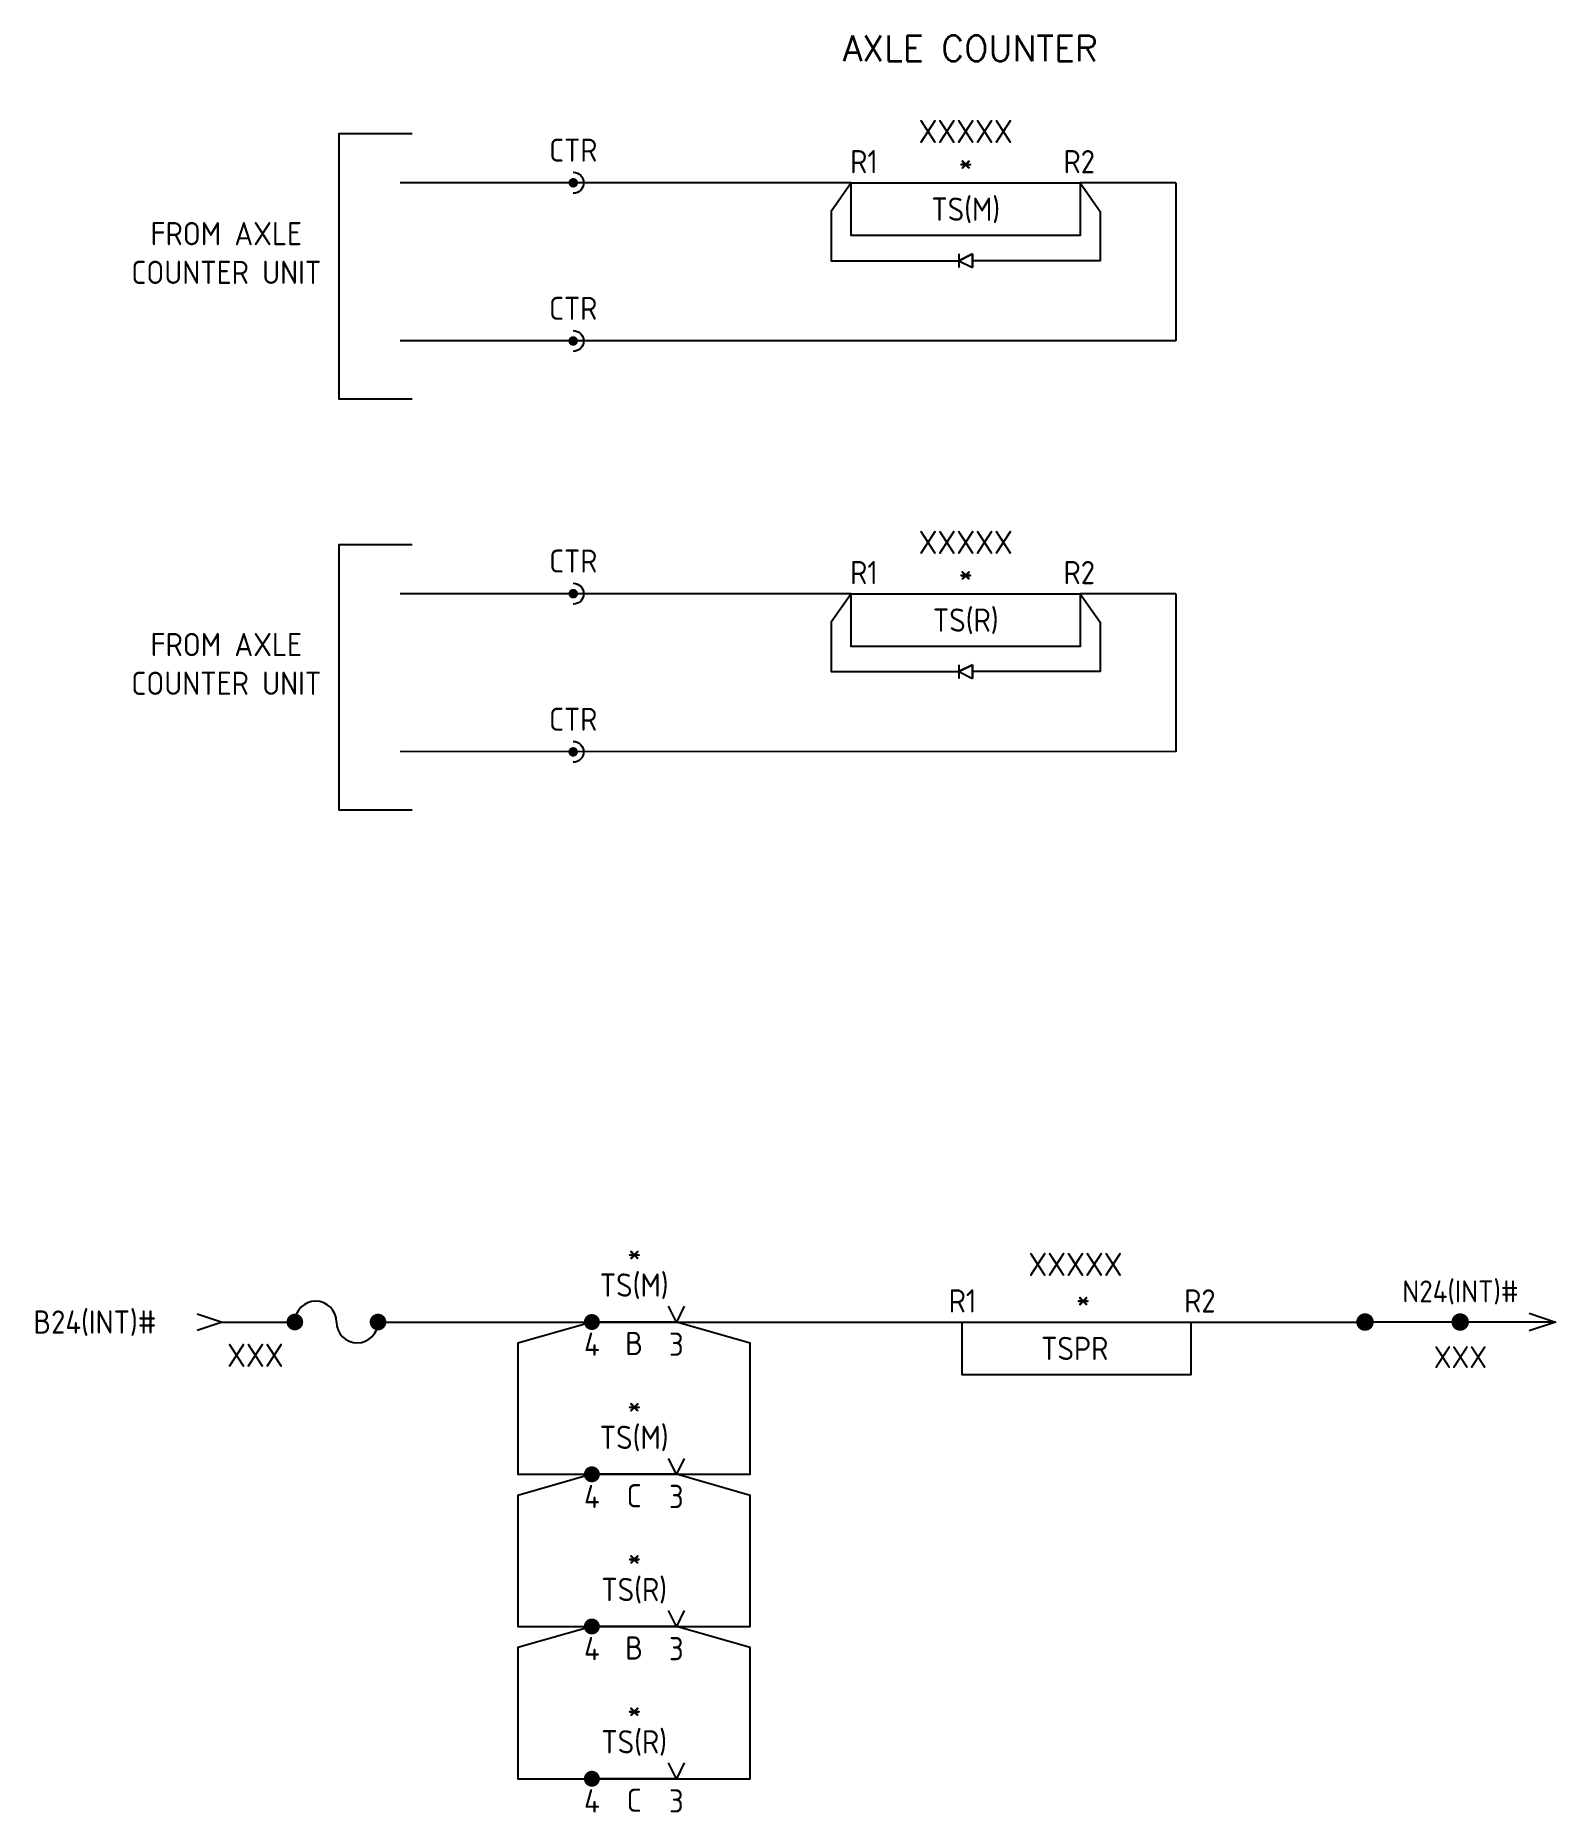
# Model space of a CAD drawing. Header units: millimetres. Extents: x 46 to 190, y 97 to 265.
import ezdxf
from ezdxf.enums import TextEntityAlignment as Align

# ---------------------------------------------------------------- set-up
doc = ezdxf.new("R2010")
doc.units = ezdxf.units.MM
doc.header["$MEASUREMENT"] = 0
doc.layers.add('FUZEBLOCK.INSERT', color=7, linetype='Continuous')
doc.layers.add('FUZEENDBLOCK.INSERT', color=7, linetype='Continuous')
doc.styles.add('ISOCP', font='isocp.shx')
doc.styles.add('isocp.shx', font='isocp.shx')
doc.styles.add('ROMANS', font='romans.shx', dxfattribs={"height": 2.5})

# ---------------------------------------------------------------- blocks, each defined once
blk = doc.blocks.new('Front_Contact')
at = {"color": 0, "const_width": 0.75}
blk.add_lwpolyline([(-0.38, 0, 1), (0.38, 0, 1)], format="xyb", close=True, dxfattribs=at)
at = {"color": 0}
for points in [[(8, 0), (0, 0)], [(8.75, 1.5), (8, 0), (7.25, 1.5)]]:
    blk.add_lwpolyline(points, dxfattribs=at)
at = {"style": 'ISOCP'}
for tag, p in [('R(POS)', (4, 9.24)), ('S_NAME', (4.02, 6.58)), ('R_NAME', (4, 3.5)), ('C', (4, -2.03))]:
    blk.add_attdef(tag, text='', height=2.2, dxfattribs=at).set_placement(p, align=Align.MIDDLE_CENTER)
at = {"color": 0, "style": 'ISOCP'}
for tag, p in [('A', (0, -1)), ('F', (8, -1))]:
    blk.add_attdef(tag, text='', height=2.2, dxfattribs=at).set_placement(p, align=Align.TOP_CENTER)
at = {"style": 'ISOCP', "flags": 5}
for tag, p in [('WIRING', (4.19, -4.7)), ('DOC', (4.49, -8.43))]:
    blk.add_attdef(tag, text='', height=2, dxfattribs=at).set_placement(p, align=Align.MIDDLE_CENTER)
blk = doc.blocks.new('FUZEBLOCK')
blk.add_line((3, 0), (11, 0))
at = {"const_width": 1}
for points in [[(11.25, 0, -1), (12.25, 0, -1)], [(21.25, 0, -1), (22.25, 0, -1)]]:
    blk.add_lwpolyline(points, format="xyb", close=True, dxfattribs=at)
blk.add_polyline3d([(0, 1, 0), (3, 0, 0), (0, -1, 0)])
for centre, start, end in [((14.25, 0), 0, 180), ((19.25, 0), 180, 0)]:
    blk.add_arc(centre, 2.5, start, end)
at = {"style": 'isocp.shx'}
for tag, p in [('VOLT', (6.92, 4, 1)), ('FUSEVALUE', (22.07, 4, 1)), ('FTOT', (7, -4, 1))]:
    blk.add_attdef(tag, text='', height=2.79, dxfattribs=at).set_placement(p, align=Align.MIDDLE_CENTER)
blk = doc.blocks.new('FUZEENDBLOCK')
blk.add_line((0, 0), (21.75, 0))
at = {"const_width": 1}
for points in [[(10.38, 0, -1), (11.37, 0, -1)], [(21.25, 0, -1), (22.25, 0, -1)]]:
    blk.add_lwpolyline(points, format="xyb", close=True, dxfattribs=at)
blk.add_polyline3d([(3, 1, 0), (0, 0, 0), (3, -1, 0)])
at = {"style": 'isocp.shx'}
for tag, p in [('VOLT', (9.34, 3.54, 1)), ('FTOT', (9.39, -3.96, 1))]:
    blk.add_attdef(tag, text='', height=2.5, dxfattribs=at).set_placement(p, align=Align.MIDDLE_CENTER)
blk = doc.blocks.new('Relay_Coil')
at = {"color": 0}
blk.add_lwpolyline([(-21.66, 0), (0, 0), (0, -5), (-21.66, -5)], close=True, dxfattribs=at)
at = {"color": 0, "style": 'ISOCP'}
for tag, p in [('R(POS)', (-10.94, 5.46)), ('L+', (-21.63, 2)), ('S_NAME', (-10.21, 2.21)), ('L-', (0.84, 2)), ('R_NAME', (-11.01, -2.5))]:
    blk.add_attdef(tag, text='', height=2.2, dxfattribs=at).set_placement(p, align=Align.MIDDLE_CENTER)
at = {"style": 'ISOCP', "flags": 5}
for tag, p in [('WIRING', (-10.14, -7.06)), ('DOC', (-9.84, -10.79))]:
    blk.add_attdef(tag, text='', height=2, dxfattribs=at).set_placement(p, align=Align.MIDDLE_CENTER)
blk = doc.blocks.new('Relay_Coil_ACI')
at = {"color": 0}
blk.add_lwpolyline([(-21.66, 0), (0, 0), (0, -5), (-21.66, -5)], close=True, dxfattribs=at)
at = {"style": 'ISOCP'}
blk.add_attdef('R(POS)', text='', height=2.2, dxfattribs=at).set_placement((-10.83, 4.86), align=Align.MIDDLE_CENTER)
at = {"color": 0, "style": 'ISOCP'}
for tag, p in [('L+', (-20.46, 2)), ('S_NAME', (-10.83, 1.96)), ('L-', (-0.08, 2)), ('R_NAME', (-10.83, -2.5))]:
    blk.add_attdef(tag, text='', height=2.2, dxfattribs=at).set_placement(p, align=Align.MIDDLE_CENTER)
at = {"style": 'ISOCP', "flags": 5}
for tag, p in [('WIRING', (-11.83, -7.78)), ('DOC', (-11.52, -11.51))]:
    blk.add_attdef(tag, text='', height=2, dxfattribs=at).set_placement(p, align=Align.MIDDLE_CENTER)
blk = doc.blocks.new('CTR')
at = {"color": 0, "const_width": 0.45}
blk.add_lwpolyline([(-0.23, 0, 1), (0.23, 0, 1)], format="xyb", close=True, dxfattribs=at)
at = {"color": 0}
blk.add_arc((0, 0), 1, 90, 269.9999, dxfattribs=at)
at = {"style": 'ISOCP'}
blk.add_attdef('CTR', text='', height=2.2, dxfattribs=at).set_placement((0, 3.13), align=Align.MIDDLE_CENTER)
at = {"color": 0, "style": 'ISOCP'}
blk.add_attdef('POS', text='', height=2.2, dxfattribs=at).set_placement((0, -2), align=Align.TOP_CENTER)

msp = doc.modelspace()

# ---------------------------------------------------------------- linework, layer by layer
for p, q in [((123.39, 251.38), (80.67, 251.38)), ((154.12, 251.38), (145.05, 251.38)), ((154.12, 251.38), (154.12, 236.4)), ((133.56, 244), (134.86, 244.65)), ((134.86, 244.65), (133.56, 244)), ((133.56, 244), (134.86, 243.35)), ((134.86, 243.35), (134.86, 244.65)), ((134.86, 244.65), (134.86, 243.35)), ((154.12, 236.4), (80.67, 236.42)), ((123.39, 212.47), (80.67, 212.47)), ((154.12, 212.47), (145.05, 212.47)), ((154.12, 212.47), (154.12, 197.49)), ((133.56, 205.09), (134.86, 205.74)), ((134.86, 205.74), (133.56, 205.09)), ((134.86, 204.44), (134.86, 205.74)), ((134.86, 205.74), (134.86, 204.44)), ((133.56, 205.09), (134.86, 204.44)), ((154.12, 197.49), (80.67, 197.51)), ((78.58, 143.5), (172.03, 143.5))]:
    msp.add_line(p, q)
for points in [[(81.81, 256.02), (74.88, 256.02), (74.88, 230.92), (81.81, 230.92)], [(123.39, 251.38), (121.5, 248.67), (121.5, 244), (133.56, 244)], [(145.05, 251.38), (146.94, 248.67), (146.94, 244), (134.86, 244)], [(133.56, 244.65), (133.56, 243.35)], [(81.81, 217.11), (74.88, 217.11), (74.88, 192.01), (81.81, 192.01)], [(123.39, 212.47), (121.5, 209.76), (121.5, 205.09), (133.56, 205.09)], [(145.05, 212.47), (146.94, 209.76), (146.94, 205.09), (134.86, 205.09)], [(133.56, 205.74), (133.56, 204.44)], [(98.83, 143.5), (91.83, 141.5), (91.83, 129.08), (113.83, 129.08), (113.83, 141.5), (106.83, 143.5)], [(98.83, 129.08), (91.83, 127.08), (91.83, 114.67), (113.83, 114.67), (113.83, 127.08), (106.83, 129.08)], [(98.83, 114.67), (91.83, 112.67), (91.83, 100.25), (113.83, 100.25), (113.83, 112.67), (106.83, 114.67)]]:
    msp.add_lwpolyline(points)

# ---------------------------------------------------------------- block references
for name, p, values in [('Relay_Coil_ACI', (145.05, 251.38), {'S_NAME': '*', 'R_NAME': 'TS(M)', 'L+': 'R1', 'L-': 'R2', 'R(POS)': 'XXXXX'}), ('Relay_Coil_ACI', (145.05, 212.47), {'S_NAME': '*', 'R_NAME': 'TS(R)', 'L+': 'R1', 'L-': 'R2', 'R(POS)': 'XXXXX'}), ('Front_Contact', (98.83, 143.5), {'R_NAME': 'TS(M)', 'A': '4', 'F': '3', 'C': 'B', 'S_NAME': '*'}), ('Relay_Coil', (155.55, 143.5), {'S_NAME': '*', 'R_NAME': 'TSPR', 'L+': 'R1', 'L-': 'R2', 'R(POS)': 'XXXXX'}), ('Front_Contact', (98.83, 129.08), {'R_NAME': 'TS(M)', 'A': '4', 'F': '3', 'C': 'C', 'S_NAME': '*'}), ('Front_Contact', (98.83, 114.67), {'R_NAME': 'TS(R)', 'A': '4', 'F': '3', 'C': 'B', 'S_NAME': '*'}), ('Front_Contact', (98.83, 100.25), {'R_NAME': 'TS(R)', 'A': '4', 'F': '3', 'C': 'C', 'S_NAME': '*'})]:
    msp.add_blockref(name, p).add_auto_attribs(values)
ref = msp.add_blockref('CTR', (97.07, 251.38), dxfattribs=dict(xscale=-0.9892865240171544, yscale=0.9892865240171544, zscale=0.9892865240171544))
ref.add_attrib('CTR', 'CTR', dxfattribs={"height": 2.176, "style": 'ISOCP'}).set_placement((97.07, 254.47), align=Align.MIDDLE_CENTER)
ref = msp.add_blockref('CTR', (97.06, 236.4), dxfattribs=dict(xscale=-0.9892865240171544, yscale=0.9892865240171544, zscale=0.9892865240171544))
ref.add_attrib('CTR', 'CTR', dxfattribs={"height": 2.176, "style": 'ISOCP'}).set_placement((97.06, 239.49), align=Align.MIDDLE_CENTER)
ref = msp.add_blockref('CTR', (97.07, 212.47), dxfattribs=dict(xscale=-0.9892865240171544, yscale=0.9892865240171544, zscale=0.9892865240171544))
ref.add_attrib('CTR', 'CTR', dxfattribs={"height": 2.176, "style": 'ISOCP'}).set_placement((97.07, 215.56), align=Align.MIDDLE_CENTER)
ref = msp.add_blockref('CTR', (97.06, 197.49), dxfattribs=dict(xscale=-0.9892865240171544, yscale=0.9892865240171544, zscale=0.9892865240171544))
ref.add_attrib('CTR', 'CTR', dxfattribs={"height": 2.176, "style": 'ISOCP'}).set_placement((97.06, 200.58), align=Align.MIDDLE_CENTER)
at = {"layer": 'FUZEBLOCK.INSERT', "color": 0}
ref = msp.add_blockref('FUZEBLOCK', (61.46, 143.5), dxfattribs=dict(at, xscale=0.7872948906471413, yscale=0.7872948906471413, zscale=0.7872948906471413))
ref.add_attrib('VOLT', 'B24(INT)#', dxfattribs={"layer": '0', "height": 2.2, "style": 'isocp.shx'}).set_placement((51.78, 143.5), align=Align.MIDDLE_CENTER)
ref.add_attrib('FTOT', 'XXX', dxfattribs={"layer": '0', "height": 2.2, "style": 'isocp.shx'}).set_placement((66.97, 140.35, 0.79), align=Align.MIDDLE_CENTER)
at = {"layer": 'FUZEENDBLOCK.INSERT', "color": 0}
ref = msp.add_blockref('FUZEENDBLOCK', (190.05, 143.5), dxfattribs=dict(at, xscale=-0.8287124280195762, yscale=0.8287124280195762, zscale=0.8287124280195762))
ref.add_attrib('VOLT', 'N24(INT)#', dxfattribs={"layer": '0', "height": 2.072, "style": 'isocp.shx'}).set_placement((181.06, 146.4, 0.83), align=Align.MIDDLE_CENTER)
ref.add_attrib('FTOT', 'XXX', dxfattribs={"layer": '0', "height": 2.072, "style": 'isocp.shx'}).set_placement((181.06, 140.18, 0.83), align=Align.MIDDLE_CENTER)

# ---------------------------------------------------------------- texts
at = {"style": 'ROMANS'}
msp.add_text('AXLE COUNTER', height=2.42, dxfattribs=at).set_placement((134.65, 265.32), align=Align.TOP_CENTER)
at = {"char_height": 2.2, "attachment_point": 5, "style": 'ISOCP'}
for insert in [(64.22, 244.73), (64.22, 205.82)]:
    msp.add_mtext_dynamic_manual_height_columns('FROM AXLE COUNTER UNIT', width=20.6206, gutter_width=10, heights=[-5.87], dxfattribs=dict(at, insert=insert))

doc.saveas('drawing.dxf')
